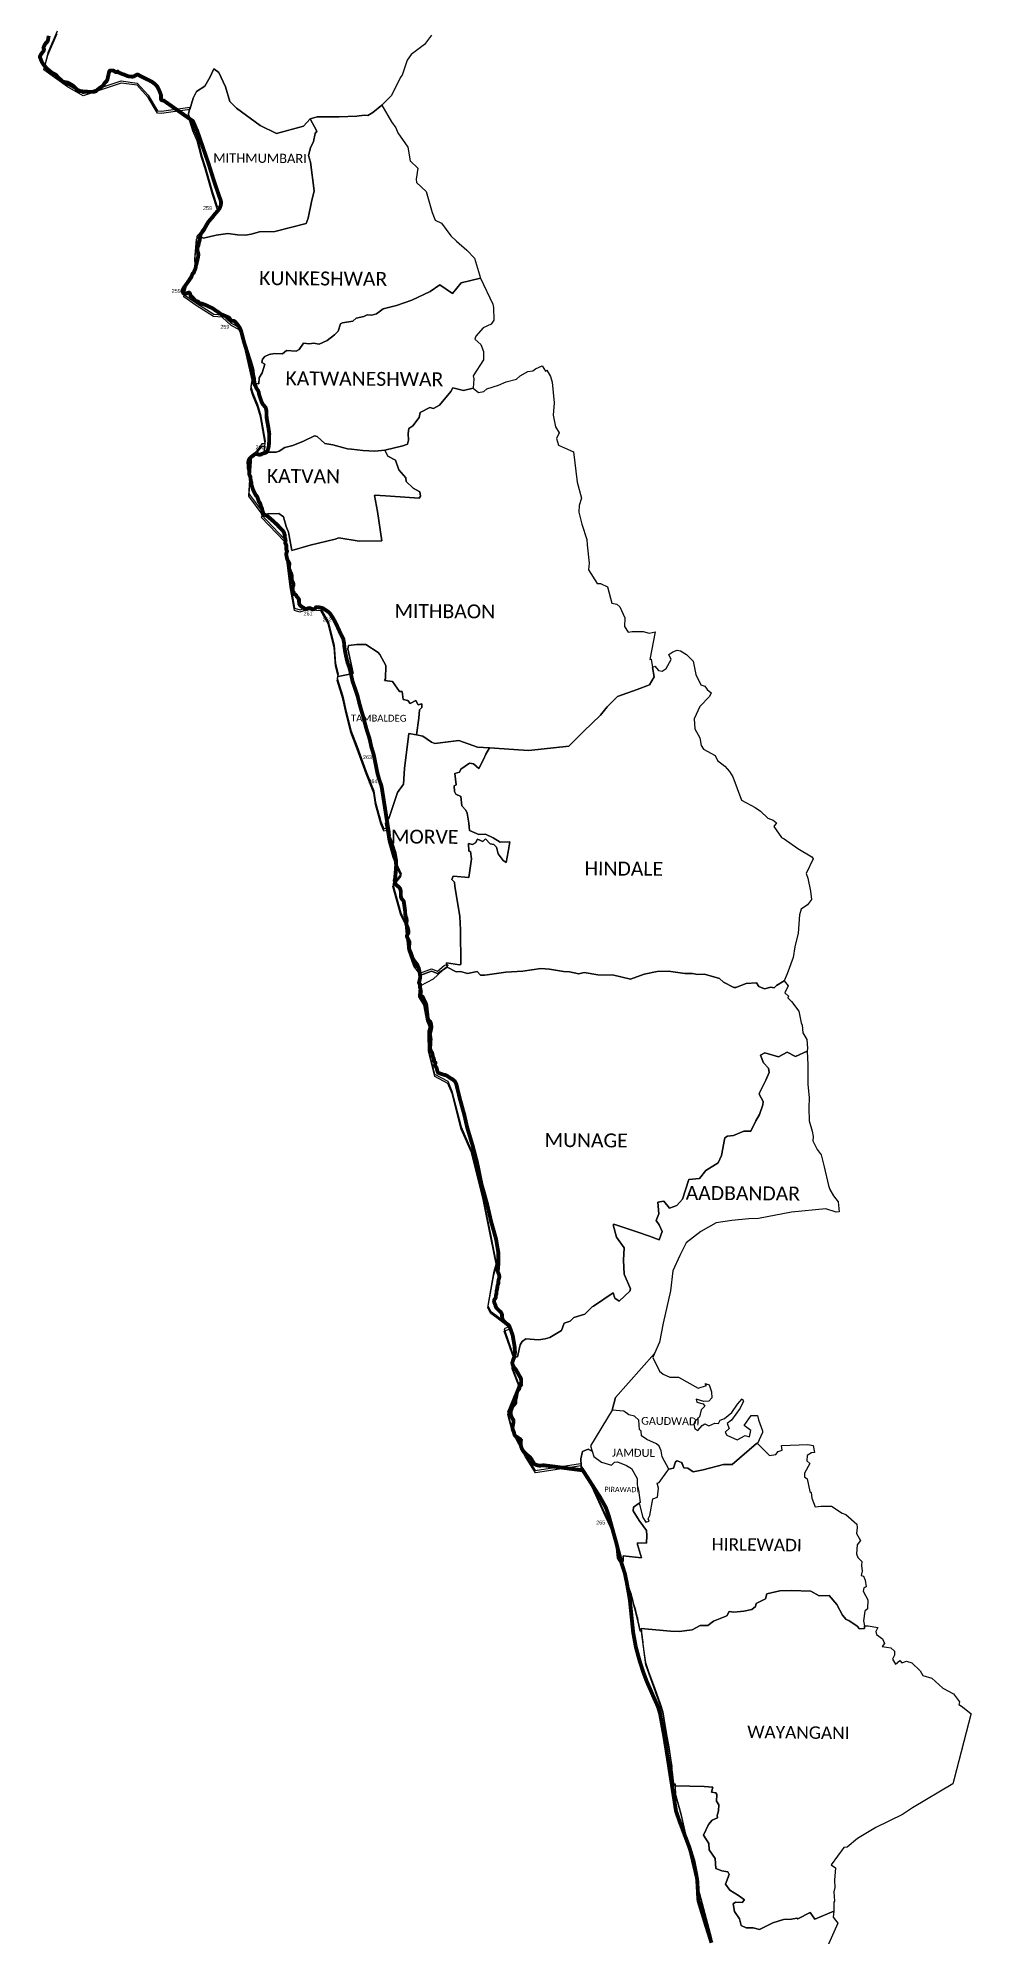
# Model space of a CAD drawing. Header units: metres. Extents: x 0 to 561379, y 0 to 4092696.
# Drawn here: x 325708 to 337815, y 1785539 to 1810166 of the extents above; entities that cross this region are included whole.
import ezdxf

# ---------------------------------------------------------------- set-up
doc = ezdxf.new("R2010")
doc.units = ezdxf.units.M
for name, color, linetype in [('ARTIFICIALLY PROTECTED', 10, 'Continuous'), ('COASTLINE', 5, 'Continuous'), ('DISTRICT BOUNDRY', 86, 'Continuous'), ('VILLAGE BOUNDRY', 32, 'Continuous'), ('VILLAGE NAME', 1, 'Continuous')]:
    doc.layers.add(name, color=color, linetype=linetype)
doc.styles.get("Standard").update_dxf_attribs({"font": 'arial.ttf'})

msp = doc.modelspace()

# ---------------------------------------------------------------- linework, layer by layer
at = {"layer": 'ARTIFICIALLY PROTECTED', "const_width": 50, "flags": 128}
for points in [[(328060, 1807949), (328045, 1807929), (328029, 1807911)], [(327728, 1807120), (327725, 1807118), (327717, 1807111), (327713, 1807103), (327705, 1807085), (327696, 1807060), (327681, 1807038), (327671, 1807025), (327635, 1806974), (327618, 1806950), (327601, 1806927), (327590, 1806905), (327587, 1806893), (327584, 1806878), (327587, 1806867), (327595, 1806856), (327600, 1806850), (327607, 1806847), (327623, 1806848), (327651, 1806858), (327662, 1806861), (327670, 1806861)], [(328073, 1806587), (328074, 1806586), (328115, 1806569), (328119, 1806567), (328158, 1806550), (328182, 1806539), (328191, 1806533), (328196, 1806526), (328200, 1806519), (328217, 1806499), (328224, 1806496), (328248, 1806495), (328255, 1806492), (328270, 1806480), (328284, 1806463)], [(328697, 1804848), (328687, 1804809), (328676, 1804792), (328669, 1804787)], [(329244, 1802765), (329250, 1802764), (329254, 1802762), (329255, 1802760), (329265, 1802753), (329270, 1802752), (329296, 1802757), (329306, 1802767), (329311, 1802776)], [(329347, 1802779), (329359, 1802778), (329385, 1802773), (329408, 1802765), (329434, 1802748), (329470, 1802724), (329489, 1802707), (329501, 1802693), (329538, 1802637), (329574, 1802570), (329578, 1802562)], [(330032, 1800975), (330034, 1800965), (330062, 1800877), (330081, 1800787), (330088, 1800750)], [(330109, 1800641), (330110, 1800638), (330135, 1800546), (330157, 1800483)], [(332974, 1791275), (333001, 1791234), (333078, 1791095), (333115, 1790989), (333160, 1790826), (333203, 1790672)]]:
    msp.add_lwpolyline(points, dxfattribs=at)
at = {"layer": 'COASTLINE', "const_width": 50, "flags": 128}
msp.add_lwpolyline([(325847, 1810194), (325845, 1810179), (325839, 1810146), (325837, 1810132), (325832, 1810122), (325827, 1810116), (325817, 1810105), (325807, 1810095), (325801, 1810087), (325792, 1810069), (325783, 1810051), (325779, 1810039), (325781, 1810029), (325785, 1810020), (325785, 1810012), (325781, 1809999), (325771, 1809984), (325748, 1809956), (325740, 1809940), (325733, 1809926), (325734, 1809914), (325740, 1809899), (325759, 1809853), (325785, 1809813), (325818, 1809777), (325852, 1809745), (325893, 1809713), (325932, 1809693), (325947, 1809682), (325963, 1809660), (325989, 1809637), (326031, 1809600), (326053, 1809593), (326088, 1809588), (326114, 1809577), (326151, 1809553), (326177, 1809536), (326191, 1809522), (326215, 1809495), (326255, 1809477), (326303, 1809471), (326369, 1809467), (326424, 1809467), (326449, 1809471), (326462, 1809477), (326482, 1809496), (326512, 1809520), (326536, 1809535), (326543, 1809540), (326551, 1809546), (326555, 1809552), (326561, 1809563), (326569, 1809576), (326579, 1809587), (326589, 1809598), (326599, 1809608), (326607, 1809621), (326611, 1809634), (326619, 1809674), (326625, 1809699), (326628, 1809714), (326632, 1809731), (326636, 1809736), (326639, 1809740), (326644, 1809742), (326653, 1809743), (326667, 1809744), (326682, 1809743), (326692, 1809740), (326699, 1809736), (326705, 1809730), (326714, 1809725), (326721, 1809724), (326727, 1809724), (326736, 1809727), (326739, 1809728), (326744, 1809728), (326748, 1809723), (326752, 1809720), (326758, 1809717), (326773, 1809710), (326794, 1809702), (326805, 1809696), (326814, 1809694), (326825, 1809691), (326839, 1809685), (326857, 1809677), (326869, 1809672), (326885, 1809668), (326903, 1809666), (326923, 1809665), (326939, 1809665), (326952, 1809667), (326957, 1809671), (326967, 1809678), (326985, 1809686), (326993, 1809690), (326999, 1809692), (327002, 1809692), (327011, 1809688), (327023, 1809680), (327098, 1809641), (327144, 1809620), (327189, 1809596), (327227, 1809567), (327256, 1809535), (327269, 1809510), (327290, 1809465), (327300, 1809436), (327305, 1809418), (327305, 1809401), (327305, 1809381), (327305, 1809371), (327306, 1809367), (327313, 1809360), (327324, 1809356), (327339, 1809354), (327719, 1809087), (327775, 1808958), (327807, 1808866), (327923, 1808530), (327995, 1808300), (328058, 1808117), (328081, 1808053), (328084, 1808028), (328079, 1807993), (328065, 1807956), (328045, 1807929), (327998, 1807875), (327971, 1807840), (327922, 1807784), (327908, 1807762), (327877, 1807708), (327867, 1807686), (327852, 1807662), (327835, 1807643), (327823, 1807628), (327818, 1807615), (327813, 1807594), (327810, 1807575), (327808, 1807550), (327794, 1807501), (327790, 1807473), (327784, 1807459), (327776, 1807444), (327775, 1807434), (327777, 1807412), (327781, 1807390), (327787, 1807374), (327789, 1807354), (327787, 1807333), (327780, 1807300), (327772, 1807263), (327763, 1807230), (327757, 1807209), (327755, 1807189), (327750, 1807171), (327742, 1807154), (327736, 1807142), (327734, 1807131), (327730, 1807122), (327725, 1807118), (327717, 1807111), (327713, 1807103), (327705, 1807085), (327696, 1807060), (327681, 1807038), (327671, 1807025), (327635, 1806974), (327618, 1806950), (327601, 1806927), (327590, 1806905), (327587, 1806893), (327584, 1806878), (327587, 1806867), (327595, 1806856), (327600, 1806850), (327607, 1806847), (327623, 1806848), (327651, 1806858), (327662, 1806861), (327670, 1806861), (327677, 1806856), (327683, 1806845), (327687, 1806824), (327691, 1806816), (327707, 1806806), (327718, 1806797), (327729, 1806782), (327745, 1806762), (327757, 1806753), (327782, 1806746), (327794, 1806738), (327806, 1806726), (327817, 1806721), (327832, 1806720), (327841, 1806716), (327889, 1806699), (327918, 1806685), (327938, 1806675), (327968, 1806661), (327992, 1806646), (328011, 1806631), (328036, 1806616), (328062, 1806597), (328074, 1806586), (328115, 1806569), (328158, 1806550), (328182, 1806539), (328191, 1806533), (328196, 1806526), (328200, 1806519), (328217, 1806499), (328224, 1806496), (328248, 1806495), (328255, 1806492), (328270, 1806480), (328301, 1806443), (328328, 1806404), (328344, 1806363), (328360, 1806302), (328379, 1806228), (328420, 1806097), (328473, 1805931), (328493, 1805859), (328499, 1805798), (328505, 1805775), (328513, 1805744), (328514, 1805715), (328516, 1805684), (328517, 1805674), (328519, 1805668), (328528, 1805656), (328535, 1805639), (328544, 1805619), (328557, 1805600), (328566, 1805587), (328572, 1805570), (328577, 1805541), (328587, 1805511), (328602, 1805466), (328612, 1805438), (328623, 1805417), (328644, 1805392), (328661, 1805372), (328669, 1805347), (328674, 1805307), (328673, 1805272), (328676, 1805230), (328698, 1805108), (328709, 1805034), (328707, 1804922), (328702, 1804865), (328687, 1804809), (328676, 1804792), (328667, 1804787), (328643, 1804779), (328613, 1804770), (328601, 1804762), (328590, 1804759), (328574, 1804760), (328561, 1804765), (328551, 1804767), (328533, 1804766), (328521, 1804764), (328512, 1804759), (328502, 1804750), (328475, 1804729), (328461, 1804716), (328452, 1804706), (328444, 1804691), (328439, 1804675), (328439, 1804675), (328437, 1804660), (328438, 1804648), (328439, 1804637), (328439, 1804617), (328439, 1804598), (328441, 1804583), (328444, 1804573), (328447, 1804562), (328448, 1804549), (328448, 1804532), (328448, 1804515), (328451, 1804501), (328458, 1804486), (328463, 1804476), (328465, 1804462), (328467, 1804436), (328470, 1804421), (328475, 1804406), (328477, 1804394), (328477, 1804377), (328479, 1804365), (328486, 1804345), (328491, 1804329), (328497, 1804309), (328503, 1804298), (328513, 1804274), (328527, 1804248), (328535, 1804233), (328547, 1804222), (328555, 1804208), (328564, 1804182), (328571, 1804161), (328575, 1804148), (328582, 1804140), (328591, 1804129), (328593, 1804120), (328598, 1804104), (328601, 1804094), (328608, 1804076), (328613, 1804065), (328616, 1804054), (328619, 1804040), (328625, 1804022), (328633, 1803997), (328639, 1803990), (328653, 1803978), (328666, 1803973), (328674, 1803969), (328685, 1803962), (328717, 1803935), (328745, 1803911), (328783, 1803876), (328813, 1803849), (328832, 1803828), (328853, 1803806), (328868, 1803790), (328884, 1803775), (328893, 1803762), (328900, 1803747), (328906, 1803728), (328911, 1803718), (328912, 1803712), (328909, 1803704), (328907, 1803698), (328908, 1803692), (328912, 1803682), (328916, 1803672), (328920, 1803659), (328921, 1803643), (328919, 1803629), (328917, 1803618), (328917, 1803610), (328920, 1803603), (328928, 1803591), (328931, 1803582), (328932, 1803569), (328931, 1803554), (328930, 1803538), (328931, 1803530), (328933, 1803521), (328938, 1803511), (328938, 1803502), (328936, 1803494), (328933, 1803487), (328930, 1803479), (328929, 1803463), (328933, 1803443), (328940, 1803410), (328948, 1803389), (328954, 1803379), (328962, 1803364), (328969, 1803352), (328970, 1803343), (328968, 1803323), (328964, 1803302), (328966, 1803289), (328968, 1803276), (328974, 1803262), (328978, 1803252), (328981, 1803239), (328985, 1803233), (328988, 1803226), (328992, 1803220), (328995, 1803210), (329000, 1803194), (329000, 1803178), (328999, 1803152), (329001, 1803139), (329006, 1803122), (329014, 1803106), (329020, 1803094), (329022, 1803084), (329023, 1803070), (329021, 1803060), (329015, 1803051), (329012, 1803043), (329012, 1803031), (329015, 1803010), (329016, 1802989), (329019, 1802983), (329024, 1802978), (329027, 1802971), (329028, 1802963), (329029, 1802955), (329033, 1802951), (329036, 1802949), (329045, 1802947), (329055, 1802938), (329065, 1802921), (329078, 1802905), (329088, 1802892), (329094, 1802882), (329094, 1802872), (329094, 1802860), (329096, 1802845), (329098, 1802826), (329104, 1802812), (329115, 1802798), (329134, 1802784), (329156, 1802771), (329170, 1802762), (329186, 1802757), (329196, 1802756), (329201, 1802758), (329209, 1802764), (329217, 1802768), (329228, 1802769), (329240, 1802766), (329250, 1802764), (329254, 1802762), (329255, 1802760), (329265, 1802753), (329270, 1802752), (329296, 1802757), (329306, 1802767), (329311, 1802776), (329317, 1802780), (329326, 1802781), (329342, 1802780), (329359, 1802778), (329385, 1802773), (329408, 1802765), (329434, 1802748), (329470, 1802724), (329489, 1802707), (329501, 1802693), (329538, 1802637), (329574, 1802570), (329615, 1802481), (329639, 1802428), (329670, 1802368), (329681, 1802306), (329683, 1802271), (329695, 1802194), (329713, 1802109), (329726, 1802057), (329744, 1802010), (329761, 1801951), (329771, 1801903), (329791, 1801815), (329832, 1801697), (329854, 1801631), (329881, 1801521), (329896, 1801469), (329915, 1801403), (329927, 1801365), (329933, 1801341), (329945, 1801293), (329974, 1801187), (330010, 1801076), (330034, 1800965), (330062, 1800877), (330081, 1800787), (330110, 1800638), (330135, 1800546), (330162, 1800470), (330173, 1800414), (330259, 1799863), (330257, 1799849), (330263, 1799825), (330262, 1799816), (330260, 1799802), (330265, 1799791), (330282, 1799750), (330292, 1799724), (330301, 1799706), (330321, 1799637), (330336, 1799595), (330354, 1799497), (330355, 1799420), (330349, 1799337), (330342, 1799258), (330336, 1799238), (330339, 1799210), (330353, 1799180), (330391, 1799149), (330408, 1799126), (330417, 1799091), (330416, 1799037), (330419, 1799016), (330427, 1798998), (330445, 1798977), (330455, 1798960), (330458, 1798936), (330464, 1798893), (330472, 1798836), (330473, 1798803), (330478, 1798772), (330489, 1798743), (330492, 1798715), (330489, 1798689), (330487, 1798672), (330490, 1798658), (330500, 1798638), (330510, 1798604), (330516, 1798580), (330516, 1798562), (330512, 1798548), (330499, 1798530), (330496, 1798521), (330495, 1798507), (330509, 1798476), (330520, 1798452), (330527, 1798438), (330529, 1798425), (330528, 1798410), (330522, 1798387), (330522, 1798353), (330534, 1798323), (330552, 1798280), (330569, 1798228), (330582, 1798203), (330628, 1798144), (330648, 1798097), (330658, 1798056), (330668, 1797986), (330663, 1797954), (330658, 1797934), (330654, 1797917), (330652, 1797909), (330653, 1797902), (330660, 1797894), (330665, 1797888), (330666, 1797882), (330665, 1797867), (330664, 1797862), (330665, 1797846), (330668, 1797836), (330672, 1797823), (330673, 1797805), (330677, 1797789), (330676, 1797780), (330672, 1797770), (330665, 1797760), (330664, 1797756), (330666, 1797752), (330673, 1797747), (330680, 1797741), (330689, 1797733), (330699, 1797724), (330710, 1797706), (330723, 1797673), (330740, 1797643), (330747, 1797616), (330753, 1797559), (330759, 1797507), (330765, 1797451), (330773, 1797426), (330781, 1797416), (330797, 1797404), (330804, 1797390), (330811, 1797353), (330812, 1797334), (330810, 1797311), (330803, 1797282), (330798, 1797263), (330794, 1797245), (330793, 1797232), (330799, 1797204), (330803, 1797175), (330802, 1797160), (330800, 1797137), (330801, 1797116), (330801, 1797104), (330799, 1797093), (330796, 1797083), (330796, 1797071), (330795, 1797061), (330797, 1797052), (330800, 1797039), (330808, 1797020), (330820, 1797003), (330825, 1796989), (330828, 1796971), (330831, 1796952), (330835, 1796943), (330841, 1796932), (330846, 1796913), (330847, 1796891), (330852, 1796885), (330864, 1796872), (330865, 1796865), (330862, 1796854), (330860, 1796845), (330860, 1796833), (330868, 1796820), (330878, 1796808), (330883, 1796795), (330885, 1796780), (330890, 1796765), (330896, 1796746), (330904, 1796739), (330920, 1796732), (330944, 1796724), (330971, 1796715), (331001, 1796708), (331015, 1796701), (331036, 1796686), (331053, 1796674), (331083, 1796657), (331117, 1796630), (331135, 1796595), (331147, 1796546), (331182, 1796403), (331241, 1796189), (331278, 1796027), (331347, 1795798), (331405, 1795576), (331463, 1795293), (331534, 1795042), (331586, 1794816), (331651, 1794585), (331681, 1794410), (331682, 1794268), (331679, 1794221), (331677, 1794191), (331672, 1794177), (331673, 1794167), (331678, 1794148), (331689, 1794124), (331694, 1794100), (331694, 1794082), (331684, 1794052), (331681, 1794031), (331681, 1794006), (331679, 1793997), (331673, 1793986), (331670, 1793975), (331667, 1793942), (331663, 1793927), (331659, 1793912), (331657, 1793887), (331656, 1793872), (331651, 1793855), (331648, 1793842), (331649, 1793830), (331646, 1793818), (331636, 1793805), (331628, 1793793), (331626, 1793775), (331630, 1793754), (331642, 1793727), (331647, 1793707), (331658, 1793687), (331687, 1793659), (331713, 1793634), (331723, 1793618), (331728, 1793604), (331730, 1793571), (331736, 1793542), (331745, 1793525), (331762, 1793507), (331793, 1793481), (331817, 1793464), (331836, 1793423), (331868, 1793331), (331892, 1793188), (331898, 1793110), (331888, 1793051), (331871, 1793008), (331863, 1792978), (331866, 1792954), (331886, 1792913), (331908, 1792890), (331925, 1792860), (331941, 1792832), (331955, 1792806), (331969, 1792785), (331975, 1792769), (331977, 1792751), (331978, 1792737), (331977, 1792724), (331974, 1792710), (331972, 1792705), (331973, 1792699), (331976, 1792691), (331975, 1792685), (331972, 1792682), (331962, 1792682), (331956, 1792678), (331953, 1792672), (331954, 1792666), (331954, 1792652), (331953, 1792641), (331951, 1792635), (331942, 1792626), (331932, 1792614), (331927, 1792603), (331921, 1792583), (331915, 1792549), (331911, 1792525), (331902, 1792495), (331901, 1792483), (331902, 1792470), (331903, 1792459), (331901, 1792452), (331893, 1792441), (331879, 1792429), (331869, 1792416), (331860, 1792397), (331851, 1792371), (331845, 1792356), (331843, 1792341), (331842, 1792315), (331845, 1792297), (331855, 1792272), (331869, 1792247), (331876, 1792234), (331878, 1792224), (331878, 1792204), (331870, 1792164), (331865, 1792138), (331866, 1792122), (331870, 1792105), (331877, 1792094), (331883, 1792076), (331887, 1792056), (331893, 1792038), (331903, 1792026), (331930, 1792010), (331948, 1791995), (331963, 1791987), (331970, 1791980), (331975, 1791973), (331973, 1791960), (331973, 1791938), (331972, 1791916), (331977, 1791888), (331987, 1791861), (332007, 1791827), (332034, 1791799), (332076, 1791764), (332094, 1791749), (332111, 1791728), (332122, 1791705), (332138, 1791681), (332150, 1791662), (332161, 1791657), (332180, 1791650), (332195, 1791645), (332207, 1791643), (332228, 1791643), (332248, 1791644), (332267, 1791647), (332777, 1791582), (332834, 1791494), (332926, 1791350), (333001, 1791234), (333078, 1791095), (333115, 1790989), (333160, 1790826), (333214, 1790632), (333280, 1790375), (333324, 1790241), (333347, 1790128), (333375, 1789974), (333389, 1789890), (333412, 1789662), (333431, 1789477), (333466, 1789287), (333516, 1789104), (333560, 1788969), (333606, 1788845), (333682, 1788673), (333754, 1788510), (333780, 1788424), (333834, 1788131), (333888, 1787792), (333933, 1787502), (333987, 1787158), (334037, 1787015), (334160, 1786690), (334215, 1786510), (334261, 1786275), (334268, 1786162), (334274, 1786047), (334279, 1785993), (334325, 1785842), (334391, 1785629), (334447, 1785452)], dxfattribs=at)
at = {"layer": 'DISTRICT BOUNDRY'}
msp.add_polyline3d([(325956, 1810253, 0), (325838, 1809972, 0), (325787, 1809780, 0), (326092, 1809560, 0), (326296, 1809446, 0), (326787, 1809610, 0), (326996, 1809581, 0), (327138, 1809424, 0), (327261, 1809222, 0), (327310, 1809217, 0), (327680, 1809266, 0), (327667, 1809220, 0), (327658, 1809185, 0), (327720, 1808990, 0), (327776, 1808861, 0), (327830, 1808646, 0), (327877, 1808497, 0), (327974, 1808166, 0), (328035, 1807980, 0), (328064, 1807963, 0), (328037, 1807923, 0), (327950, 1807825, 0), (327836, 1807675, 0), (327802, 1807626, 0), (327797, 1807622, 0), (327781, 1807609, 0), (327773, 1807597, 0), (327768, 1807587, 0), (327745, 1807326, 0), (327751, 1807190, 0), (327645, 1807016, 0), (327602, 1806836, 0), (327763, 1806723, 0), (327988, 1806581, 0), (328098, 1806573, 0), (328216, 1806466, 0), (328315, 1806414, 0), (328359, 1806330, 0), (328490, 1805759, 0), (328491, 1805742, 0), (328490, 1805728, 0), (328486, 1805716, 0), (328484, 1805712, 0), (328479, 1805698, 0), (328468, 1805642, 0), (328498, 1805556, 0), (328558, 1805412, 0), (328595, 1805281, 0), (328655, 1804935, 0), (328653, 1804915, 0), (328651, 1804899, 0), (328611, 1804898, 0), (328553, 1804814, 0), (328480, 1804738, 0), (328468, 1804609, 0), (328444, 1804254, 0), (328461, 1804231, 0), (328628, 1804003, 0), (328606, 1803981, 0), (328906, 1803664, 0), (328983, 1803074, 0), (329038, 1802769, 0), (329108, 1802745, 0), (329193, 1802778, 0), (329377, 1802763, 0), (329475, 1802594, 0), (329553, 1802288, 0), (329570, 1802051, 0), (329604, 1801915, 0), (329604, 1801915, 0), (329590, 1801861, 0), (329664, 1801624, 0), (329699, 1801466, 0), (329769, 1801185, 0), (329848, 1800971, 0), (329965, 1800648, 0), (330067, 1800398, 0), (330086, 1800250, 0), (330126, 1800110, 0), (330148, 1800035, 0), (330157, 1800002, 0), (330166, 1799978, 0), (330194, 1799905, 0), (330234, 1799916, 0), (330255, 1799774, 0), (330318, 1799565, 0), (330376, 1799415, 0), (330422, 1799323, 0), (330312, 1799188, 0), (330415, 1798817, 0), (330478, 1798694, 0), (330510, 1798362, 0), (330583, 1798151, 0), (330676, 1798036, 0), (330816, 1798088, 0), (330892, 1798057, 0), (330979, 1798132, 0), (331007, 1798143, 0), (331013, 1798145, 0), (331020, 1798141, 0), (331031, 1798135, 0), (331028, 1798133, 0), (330836, 1797953, 0), (330671, 1797867, 0), (330652, 1797871, 0), (330648, 1797756, 0), (330712, 1797654, 0), (330751, 1797443, 0), (330788, 1797349, 0), (330767, 1797280, 0), (330771, 1797050, 0), (330854, 1796722, 0), (331025, 1796632, 0), (331080, 1796499, 0), (331197, 1796039, 0), (331329, 1795734, 0), (331480, 1795127, 0), (331582, 1794626, 0), (331653, 1794270, 0), (331619, 1794146, 0), (331544, 1793722, 0), (331578, 1793646, 0), (331658, 1793589, 0), (331836, 1793450, 0), (331755, 1793418, 0), (331874, 1793076, 0), (331857, 1792929, 0), (331947, 1792693, 0), (331802, 1792335, 0), (331862, 1792107, 0), (331920, 1791994, 0), (332029, 1791788, 0), (332159, 1791578, 0), (332749, 1791669, 0), (332750, 1791645, 0), (332794, 1791575, 0), (332864, 1791452, 0), (332870, 1791441, 0), (333066, 1791013, 0), (333197, 1790733, 0), (333221, 1790470, 0), (333241, 1790420, 0), (333251, 1790421, 0), (333253, 1790414, 0), (333264, 1790379, 0), (333275, 1790352, 0), (333288, 1790328, 0), (333302, 1790289, 0), (333312, 1790263, 0), (333326, 1790219, 0), (333340, 1790174, 0), (333352, 1790135, 0), (333364, 1790094, 0), (333381, 1790046, 0), (333396, 1789996, 0), (333405, 1789978, 0), (333406, 1789964, 0), (333422, 1789907, 0), (333437, 1789847, 0), (333445, 1789823, 0), (333455, 1789783, 0), (333459, 1789765, 0), (333468, 1789728, 0), (333478, 1789691, 0), (333482, 1789679, 0), (333488, 1789670, 0), (333492, 1789629, 0), (333504, 1789573, 0), (333508, 1789554, 0), (333515, 1789522, 0), (333524, 1789520, 0), (333534, 1789520, 0), (333535, 1789502, 0), (333543, 1789446, 0), (333556, 1789350, 0), (333556, 1789332, 0), (333577, 1789174, 0), (333589, 1789087, 0), (333631, 1788973, 0), (333710, 1788749, 0), (333781, 1788556, 0), (333815, 1788448, 0), (333840, 1788283, 0), (333868, 1788134, 0), (333897, 1787973, 0), (333903, 1787932, 0), (333925, 1787792, 0), (333932, 1787744, 0), (333929, 1787719, 0), (333936, 1787671, 0), (333944, 1787593, 0), (333955, 1787515, 0), (333976, 1787514, 0), (333977, 1787391, 0), (334050, 1787127, 0), (334146, 1786704, 0), (334275, 1786155, 0), (334448, 1785508, 0)], dxfattribs=at)
at = {"layer": 'VILLAGE BOUNDRY'}
for points in [[(330815, 1810203, 0), (330722, 1810082, 0), (330551, 1809950, 0), (330499, 1809876, 0), (330433, 1809682, 0), (330412, 1809656, 0), (330294, 1809420, 0), (330169, 1809296, 0), (330053, 1809197, 0), (329989, 1809161, 0), (329941, 1809165, 0), (329847, 1809150, 0), (329618, 1809143, 0), (329332, 1809143, 0), (329240, 1809117, 0), (329153, 1809023, 0), (328802, 1808927, 0), (328591, 1809032, 0), (328282, 1809256, 0), (328199, 1809340, 0), (328141, 1809530, 0), (328055, 1809718, 0), (327990, 1809764, 0), (327943, 1809663, 0), (327871, 1809540, 0), (327765, 1809470, 0), (327721, 1809385, 0), (327679, 1809236, 0), (327309, 1809187, 0), (327260, 1809192, 0), (327137, 1809394, 0), (326995, 1809552, 0), (326786, 1809580, 0), (326295, 1809417, 0), (326092, 1809531, 0), (325786, 1809751, 0), (325837, 1809943, 0), (325955, 1810224, 0)], [(334453, 1785480, 0), (334281, 1786126, 0), (334151, 1786676, 0), (334056, 1787098, 0), (333983, 1787363, 0), (333981, 1787486, 0), (334354, 1787481, 0), (334463, 1787470, 0), (334449, 1787405, 0), (334502, 1787396, 0), (334516, 1787374, 0), (334513, 1787287, 0), (334543, 1787241, 0), (334539, 1787163, 0), (334520, 1787104, 0), (334524, 1787072, 0), (334455, 1787042, 0), (334409, 1786985, 0), (334343, 1786846, 0), (334413, 1786739, 0), (334419, 1786658, 0), (334493, 1786545, 0), (334504, 1786417, 0), (334580, 1786384, 0), (334657, 1786374, 0), (334678, 1786337, 0), (334629, 1786210, 0), (334686, 1786135, 0), (334798, 1786065, 0), (334874, 1786009, 0), (334843, 1785974, 0), (334758, 1785978, 0), (334729, 1785958, 0), (334747, 1785856, 0), (334811, 1785762, 0), (334834, 1785676, 0), (334896, 1785644, 0), (334989, 1785645, 0), (335070, 1785626, 0), (335243, 1785711, 0), (335383, 1785753, 0), (335486, 1785758, 0), (335554, 1785773, 0), (335567, 1785761, 0), (335729, 1785846, 0), (335786, 1785757, 0), (336033, 1785863, 0), (336026, 1785784, 0), (336087, 1785707, 0), (335840, 1785152, 0)]]:
    msp.add_polyline3d(points, dxfattribs=at)
for points in [[(329326, 1808958, 0), (329305, 1808927, 0), (329285, 1808824, 0), (329245, 1808742, 0), (329217, 1808640, 0), (329242, 1808554, 0), (329293, 1808182, 0), (329258, 1808042, 0), (329215, 1807830, 0), (329189, 1807759, 0), (328782, 1807656, 0), (328583, 1807650, 0), (328474, 1807620, 0), (328400, 1807609, 0), (328296, 1807611, 0), (328171, 1807629, 0), (328022, 1807607, 0), (327855, 1807570, 0), (327801, 1807596, 0), (327949, 1807794, 0), (328064, 1807932, 0), (328035, 1807949, 0), (327973, 1808135, 0), (327876, 1808466, 0), (327829, 1808615, 0), (327775, 1808830, 0), (327719, 1808960, 0), (327657, 1809154, 0), (327679, 1809236, 0), (327721, 1809385, 0), (327765, 1809470, 0), (327871, 1809540, 0), (327943, 1809663, 0), (327990, 1809764, 0), (328055, 1809718, 0), (328141, 1809530, 0), (328199, 1809340, 0), (328282, 1809256, 0), (328591, 1809032, 0), (328802, 1808927, 0), (329153, 1809023, 0), (329240, 1809117, 0)], [(330620, 1808291, 0), (330745, 1808172, 0), (330823, 1807902, 0), (330862, 1807800, 0), (330946, 1807761, 0), (331067, 1807599, 0), (331137, 1807529, 0), (331274, 1807412, 0), (331372, 1807311, 0), (331451, 1807048, 0), (331197, 1806988, 0), (331085, 1806849, 0), (330921, 1806963, 0), (330798, 1806877, 0), (330561, 1806766, 0), (330362, 1806693, 0), (330188, 1806650, 0), (330101, 1806588, 0), (330040, 1806569, 0), (329979, 1806574, 0), (329935, 1806550, 0), (329837, 1806530, 0), (329795, 1806490, 0), (329661, 1806469, 0), (329635, 1806455, 0), (329601, 1806360, 0), (329555, 1806314, 0), (329462, 1806239, 0), (329356, 1806194, 0), (329285, 1806207, 0), (329230, 1806199, 0), (329155, 1806206, 0), (329095, 1806125, 0), (329059, 1806104, 0), (328931, 1806113, 0), (328881, 1806069, 0), (328779, 1806074, 0), (328706, 1806060, 0), (328651, 1806031, 0), (328622, 1805999, 0), (328614, 1805954, 0), (328653, 1805934, 0), (328618, 1805820, 0), (328578, 1805756, 0), (328575, 1805680, 0), (328484, 1805681, 0), (328489, 1805728, 0), (328358, 1806299, 0), (328315, 1806383, 0), (328215, 1806436, 0), (328097, 1806543, 0), (327987, 1806551, 0), (327762, 1806693, 0), (327601, 1806806, 0), (327644, 1806986, 0), (327750, 1807160, 0), (327744, 1807295, 0), (327767, 1807556, 0), (327801, 1807596, 0), (327855, 1807570, 0), (328022, 1807607, 0), (328171, 1807629, 0), (328296, 1807611, 0), (328400, 1807609, 0), (328474, 1807620, 0), (328583, 1807650, 0), (328782, 1807656, 0), (329189, 1807759, 0), (329215, 1807830, 0), (329258, 1808042, 0), (329293, 1808182, 0), (329242, 1808554, 0), (329217, 1808640, 0), (329245, 1808742, 0), (329285, 1808824, 0), (329305, 1808927, 0), (329326, 1808958, 0), (329240, 1809117, 0), (329332, 1809143, 0), (329618, 1809143, 0), (329847, 1809150, 0), (329941, 1809165, 0), (329989, 1809161, 0), (330053, 1809197, 0), (330169, 1809296, 0), (330295, 1809078, 0), (330350, 1809002, 0), (330376, 1808935, 0), (330505, 1808750, 0), (330536, 1808572, 0), (330636, 1808477, 0), (330615, 1808335, 0)], [(328650, 1804868, 0), (328654, 1804904, 0), (328594, 1805250, 0), (328557, 1805381, 0), (328497, 1805526, 0), (328468, 1805611, 0), (328484, 1805681, 0), (328575, 1805680, 0), (328578, 1805756, 0), (328618, 1805820, 0), (328653, 1805934, 0), (328614, 1805954, 0), (328622, 1805999, 0), (328651, 1806031, 0), (328706, 1806060, 0), (328779, 1806074, 0), (328881, 1806069, 0), (328931, 1806113, 0), (329059, 1806104, 0), (329095, 1806125, 0), (329155, 1806206, 0), (329230, 1806199, 0), (329285, 1806207, 0), (329356, 1806194, 0), (329462, 1806239, 0), (329555, 1806314, 0), (329601, 1806360, 0), (329635, 1806455, 0), (329661, 1806469, 0), (329795, 1806490, 0), (329837, 1806530, 0), (329935, 1806550, 0), (329979, 1806574, 0), (330040, 1806569, 0), (330101, 1806588, 0), (330188, 1806650, 0), (330362, 1806693, 0), (330561, 1806766, 0), (330798, 1806877, 0), (330921, 1806963, 0), (331085, 1806849, 0), (331197, 1806988, 0), (331451, 1807048, 0), (331608, 1806713, 0), (331619, 1806669, 0), (331623, 1806503, 0), (331589, 1806451, 0), (331484, 1806405, 0), (331391, 1806295, 0), (331376, 1806256, 0), (331455, 1806189, 0), (331490, 1806099, 0), (331490, 1805990, 0), (331354, 1805783, 0), (331364, 1805742, 0), (331353, 1805623, 0), (331228, 1805594, 0), (331089, 1805627, 0), (331063, 1805579, 0), (330920, 1805401, 0), (330839, 1805360, 0), (330791, 1805372, 0), (330669, 1805305, 0), (330653, 1805242, 0), (330571, 1805134, 0), (330518, 1805097, 0), (330510, 1805036, 0), (330516, 1804946, 0), (330501, 1804897, 0), (330442, 1804872, 0), (330207, 1804816, 0), (330079, 1804803, 0), (329925, 1804812, 0), (329775, 1804832, 0), (329725, 1804833, 0), (329533, 1804889, 0), (329431, 1804905, 0), (329332, 1804994, 0), (329295, 1805004, 0), (329152, 1804935, 0), (329014, 1804880, 0), (328912, 1804852, 0), (328837, 1804805, 0), (328800, 1804794, 0), (328642, 1804794, 0)], [(333715, 1802461, 0), (333648, 1802101, 0), (333664, 1802108, 0), (333682, 1802000, 0), (333703, 1801876, 0), (333641, 1801774, 0), (333482, 1801713, 0), (333229, 1801623, 0), (333093, 1801488, 0), (333009, 1801378, 0), (332785, 1801166, 0), (332596, 1800979, 0), (332078, 1800923, 0), (332006, 1800924, 0), (331565, 1800954, 0), (331409, 1800965, 0), (331169, 1801052, 0), (330857, 1801011, 0), (330816, 1801030, 0), (330700, 1801109, 0), (330621, 1801124, 0), (330650, 1801341, 0), (330657, 1801447, 0), (330689, 1801481, 0), (330689, 1801527, 0), (330642, 1801515, 0), (330612, 1801570, 0), (330539, 1801530, 0), (330508, 1801572, 0), (330446, 1801582, 0), (330433, 1801686, 0), (330397, 1801686, 0), (330306, 1801817, 0), (330204, 1801830, 0), (330216, 1801849, 0), (330220, 1802024, 0), (330145, 1802168, 0), (330124, 1802192, 0), (329961, 1802297, 0), (329845, 1802295, 0), (329737, 1802284, 0), (329730, 1802242, 0), (329797, 1801922, 0), (329604, 1801883, 0), (329569, 1802019, 0), (329552, 1802256, 0), (329475, 1802563, 0), (329377, 1802732, 0), (329192, 1802747, 0), (329107, 1802714, 0), (329037, 1802738, 0), (328982, 1803043, 0), (328905, 1803633, 0), (328606, 1803950, 0), (328628, 1803972, 0), (328692, 1803993, 0), (328832, 1803997, 0), (328894, 1803955, 0), (328927, 1803827, 0), (328960, 1803752, 0), (329000, 1803515, 0), (329240, 1803586, 0), (329566, 1803663, 0), (329613, 1803679, 0), (329874, 1803638, 0), (330169, 1803640, 0), (330113, 1804024, 0), (330076, 1804228, 0), (330081, 1804236, 0), (330283, 1804219, 0), (330654, 1804197, 0), (330671, 1804221, 0), (330661, 1804277, 0), (330577, 1804323, 0), (330485, 1804412, 0), (330479, 1804460, 0), (330392, 1804562, 0), (330348, 1804687, 0), (330249, 1804740, 0), (330207, 1804816, 0), (330442, 1804872, 0), (330501, 1804897, 0), (330516, 1804946, 0), (330510, 1805036, 0), (330518, 1805097, 0), (330571, 1805134, 0), (330653, 1805242, 0), (330669, 1805305, 0), (330791, 1805372, 0), (330839, 1805360, 0), (330920, 1805401, 0), (331063, 1805579, 0), (331089, 1805627, 0), (331228, 1805594, 0), (331353, 1805623, 0), (331426, 1805568, 0), (331492, 1805578, 0), (331530, 1805614, 0), (331682, 1805662, 0), (331782, 1805706, 0), (331916, 1805739, 0), (331963, 1805782, 0), (332063, 1805838, 0), (332131, 1805848, 0), (332162, 1805874, 0), (332250, 1805912, 0), (332294, 1805843, 0), (332310, 1805855, 0), (332358, 1805775, 0), (332378, 1805701, 0), (332405, 1805432, 0), (332394, 1805271, 0), (332421, 1805120, 0), (332469, 1805044, 0), (332437, 1804971, 0), (332464, 1804882, 0), (332657, 1804797, 0), (332704, 1804404, 0), (332759, 1804194, 0), (332731, 1804101, 0), (332727, 1804013, 0), (332766, 1803856, 0), (332830, 1803658, 0), (332834, 1803590, 0), (332860, 1803353, 0), (332850, 1803267, 0), (332962, 1803088, 0), (333009, 1803086, 0), (333096, 1803046, 0), (333154, 1802831, 0), (333218, 1802819, 0), (333257, 1802784, 0), (333324, 1802643, 0), (333319, 1802530, 0), (333366, 1802457, 0), (333419, 1802465, 0), (333561, 1802463, 0), (333638, 1802443, 0)], [(330671, 1804221, 0), (330654, 1804197, 0), (330283, 1804219, 0), (330081, 1804236, 0), (330076, 1804228, 0), (330113, 1804024, 0), (330169, 1803640, 0), (329874, 1803638, 0), (329613, 1803679, 0), (329566, 1803663, 0), (329240, 1803586, 0), (329000, 1803515, 0), (328960, 1803752, 0), (328927, 1803827, 0), (328894, 1803955, 0), (328832, 1803997, 0), (328692, 1803993, 0), (328628, 1803972, 0), (328443, 1804223, 0), (328467, 1804578, 0), (328479, 1804708, 0), (328552, 1804783, 0), (328610, 1804867, 0), (328650, 1804868, 0), (328642, 1804794, 0), (328800, 1804794, 0), (328837, 1804805, 0), (328912, 1804852, 0), (329014, 1804880, 0), (329152, 1804935, 0), (329295, 1805004, 0), (329332, 1804994, 0), (329431, 1804905, 0), (329533, 1804889, 0), (329725, 1804833, 0), (329775, 1804832, 0), (329925, 1804812, 0), (330079, 1804803, 0), (330207, 1804816, 0), (330249, 1804740, 0), (330348, 1804687, 0), (330392, 1804562, 0), (330479, 1804460, 0), (330485, 1804412, 0), (330577, 1804323, 0), (330661, 1804277, 0)], [(330689, 1801481, 0), (330657, 1801447, 0), (330650, 1801341, 0), (330621, 1801124, 0), (330522, 1801143, 0), (330463, 1800688, 0), (330449, 1800484, 0), (330372, 1800376, 0), (330264, 1800053, 0), (330219, 1799974, 0), (330233, 1799884, 0), (330194, 1799874, 0), (330156, 1799971, 0), (330086, 1800219, 0), (330066, 1800366, 0), (329965, 1800617, 0), (329848, 1800940, 0), (329768, 1801154, 0), (329699, 1801434, 0), (329664, 1801592, 0), (329589, 1801829, 0), (329604, 1801883, 0), (329797, 1801922, 0), (329730, 1802242, 0), (329737, 1802284, 0), (329845, 1802295, 0), (329961, 1802297, 0), (330124, 1802192, 0), (330145, 1802168, 0), (330220, 1802024, 0), (330216, 1801849, 0), (330204, 1801830, 0), (330306, 1801817, 0), (330397, 1801686, 0), (330433, 1801686, 0), (330446, 1801582, 0), (330508, 1801572, 0), (330539, 1801530, 0), (330612, 1801570, 0), (330642, 1801515, 0), (330689, 1801527, 0)], [(335767, 1799514, 0), (335675, 1799327, 0), (335696, 1799265, 0), (335733, 1799097, 0), (335743, 1798988, 0), (335691, 1798917, 0), (335609, 1798861, 0), (335589, 1798787, 0), (335573, 1798552, 0), (335528, 1798372, 0), (335507, 1798237, 0), (335429, 1798025, 0), (335389, 1797932, 0), (335291, 1797873, 0), (335260, 1797840, 0), (335219, 1797850, 0), (335136, 1797829, 0), (335060, 1797859, 0), (335030, 1797905, 0), (334897, 1797899, 0), (334762, 1797848, 0), (334737, 1797848, 0), (334601, 1797914, 0), (334553, 1797965, 0), (334356, 1798020, 0), (334265, 1798015, 0), (334202, 1798028, 0), (334101, 1798028, 0), (333891, 1798059, 0), (333741, 1798052, 0), (333574, 1798018, 0), (333397, 1797956, 0), (333178, 1798005, 0), (332974, 1798010, 0), (332797, 1798041, 0), (332726, 1798025, 0), (332606, 1798051, 0), (332527, 1798053, 0), (332345, 1798083, 0), (332233, 1798092, 0), (332000, 1798059, 0), (331780, 1798044, 0), (331508, 1798006, 0), (331451, 1798008, 0), (331407, 1798054, 0), (331282, 1798027, 0), (331192, 1798054, 0), (331134, 1798050, 0), (331019, 1798110, 0), (331019, 1798110, 0), (331007, 1798164, 0), (331177, 1798141, 0), (331193, 1798145, 0), (331189, 1798594, 0), (331183, 1798767, 0), (331115, 1799161, 0), (331111, 1799211, 0), (331077, 1799247, 0), (331094, 1799290, 0), (331300, 1799272, 0), (331334, 1799514, 0), (331319, 1799612, 0), (331300, 1799617, 0), (331295, 1799714, 0), (331346, 1799700, 0), (331385, 1799721, 0), (331412, 1799771, 0), (331480, 1799740, 0), (331516, 1799773, 0), (331577, 1799711, 0), (331623, 1799701, 0), (331656, 1799666, 0), (331679, 1799579, 0), (331743, 1799492, 0), (331781, 1799466, 0), (331811, 1799606, 0), (331830, 1799737, 0), (331704, 1799732, 0), (331613, 1799787, 0), (331514, 1799836, 0), (331429, 1799831, 0), (331305, 1799882, 0), (331300, 1799978, 0), (331275, 1800109, 0), (331261, 1800145, 0), (331207, 1800204, 0), (331194, 1800325, 0), (331129, 1800356, 0), (331114, 1800390, 0), (331108, 1800462, 0), (331132, 1800475, 0), (331118, 1800623, 0), (331176, 1800641, 0), (331194, 1800678, 0), (331308, 1800755, 0), (331358, 1800746, 0), (331427, 1800686, 0), (331489, 1800806, 0), (331517, 1800874, 0), (331565, 1800954, 0), (332006, 1800924, 0), (332078, 1800923, 0), (332596, 1800979, 0), (332785, 1801166, 0), (333009, 1801378, 0), (333093, 1801488, 0), (333229, 1801623, 0), (333482, 1801713, 0), (333641, 1801774, 0), (333703, 1801876, 0), (333682, 1802000, 0), (333713, 1802014, 0), (333759, 1801960, 0), (333805, 1801949, 0), (333861, 1801985, 0), (333924, 1802100, 0), (333895, 1802166, 0), (333946, 1802201, 0), (334003, 1802221, 0), (334045, 1802216, 0), (334121, 1802165, 0), (334208, 1802082, 0), (334245, 1801908, 0), (334309, 1801772, 0), (334362, 1801757, 0), (334393, 1801712, 0), (334441, 1801671, 0), (334423, 1801622, 0), (334295, 1801490, 0), (334223, 1801332, 0), (334231, 1801204, 0), (334295, 1801087, 0), (334314, 1800987, 0), (334343, 1800939, 0), (334496, 1800855, 0), (334523, 1800792, 0), (334619, 1800718, 0), (334682, 1800650, 0), (334724, 1800581, 0), (334837, 1800277, 0), (335012, 1800180, 0), (335083, 1800134, 0), (335180, 1800041, 0), (335247, 1800016, 0), (335290, 1799984, 0), (335258, 1799933, 0), (335356, 1799793, 0), (335390, 1799777, 0), (335569, 1799651, 0), (335749, 1799543, 0)], [(331114, 1800390, 0), (331129, 1800356, 0), (331194, 1800325, 0), (331207, 1800204, 0), (331261, 1800145, 0), (331275, 1800109, 0), (331300, 1799978, 0), (331305, 1799882, 0), (331429, 1799831, 0), (331514, 1799836, 0), (331613, 1799787, 0), (331704, 1799732, 0), (331830, 1799737, 0), (331811, 1799606, 0), (331781, 1799466, 0), (331743, 1799492, 0), (331679, 1799579, 0), (331656, 1799666, 0), (331623, 1799701, 0), (331577, 1799711, 0), (331516, 1799773, 0), (331480, 1799740, 0), (331412, 1799771, 0), (331385, 1799721, 0), (331346, 1799700, 0), (331295, 1799714, 0), (331300, 1799617, 0), (331319, 1799612, 0), (331334, 1799514, 0), (331300, 1799272, 0), (331094, 1799290, 0), (331077, 1799247, 0), (331111, 1799211, 0), (331115, 1799161, 0), (331183, 1798767, 0), (331189, 1798594, 0), (331193, 1798145, 0), (331177, 1798141, 0), (331007, 1798164, 0), (331019, 1798110, 0), (330891, 1798027, 0), (330816, 1798057, 0), (330677, 1798006, 0), (330584, 1798121, 0), (330512, 1798331, 0), (330478, 1798663, 0), (330415, 1798786, 0), (330312, 1799157, 0), (330421, 1799291, 0), (330376, 1799383, 0), (330317, 1799534, 0), (330255, 1799743, 0), (330233, 1799884, 0), (330219, 1799974, 0), (330264, 1800053, 0), (330372, 1800376, 0), (330449, 1800484, 0), (330463, 1800688, 0), (330522, 1801143, 0), (330621, 1801124, 0), (330700, 1801109, 0), (330816, 1801030, 0), (330857, 1801011, 0), (331169, 1801052, 0), (331409, 1800965, 0), (331565, 1800954, 0), (331517, 1800874, 0), (331489, 1800806, 0), (331427, 1800686, 0), (331358, 1800746, 0), (331308, 1800755, 0), (331194, 1800678, 0), (331176, 1800641, 0), (331118, 1800623, 0), (331132, 1800475, 0), (331108, 1800462, 0)], [(335694, 1797057, 0), (335688, 1797022, 0), (335537, 1796951, 0), (335427, 1797006, 0), (335316, 1796946, 0), (335139, 1796999, 0), (335084, 1796967, 0), (335120, 1796867, 0), (335186, 1796799, 0), (335195, 1796745, 0), (335150, 1796643, 0), (335070, 1796480, 0), (335067, 1796462, 0), (335117, 1796366, 0), (335114, 1796322, 0), (335070, 1796200, 0), (335021, 1796118, 0), (334958, 1795980, 0), (334867, 1795981, 0), (334731, 1795928, 0), (334654, 1795917, 0), (334618, 1795895, 0), (334576, 1795667, 0), (334532, 1795573, 0), (334373, 1795473, 0), (334290, 1795369, 0), (334155, 1795355, 0), (334073, 1795099, 0), (333997, 1795018, 0), (333903, 1794982, 0), (333829, 1795075, 0), (333750, 1795062, 0), (333763, 1794910, 0), (333728, 1794824, 0), (333767, 1794765, 0), (333807, 1794682, 0), (333766, 1794574, 0), (333642, 1794621, 0), (333479, 1794674, 0), (333181, 1794775, 0), (333173, 1794767, 0), (333213, 1794606, 0), (333312, 1794467, 0), (333307, 1794310, 0), (333313, 1794128, 0), (333395, 1793938, 0), (333386, 1793907, 0), (333250, 1793777, 0), (333193, 1793816, 0), (333173, 1793883, 0), (332915, 1793712, 0), (332899, 1793705, 0), (332802, 1793606, 0), (332661, 1793564, 0), (332612, 1793519, 0), (332536, 1793492, 0), (332500, 1793396, 0), (332350, 1793307, 0), (332289, 1793287, 0), (332203, 1793276, 0), (332038, 1793287, 0), (331990, 1793251, 0), (331963, 1793211, 0), (331932, 1793056, 0), (331877, 1793047, 0), (331758, 1793388, 0), (331839, 1793420, 0), (331662, 1793559, 0), (331582, 1793616, 0), (331547, 1793692, 0), (331623, 1794116, 0), (331656, 1794241, 0), (331585, 1794596, 0), (331483, 1795097, 0), (331332, 1795704, 0), (331200, 1796009, 0), (331082, 1796469, 0), (331028, 1796601, 0), (330857, 1796692, 0), (330774, 1797019, 0), (330770, 1797249, 0), (330791, 1797318, 0), (330754, 1797412, 0), (330714, 1797623, 0), (330650, 1797725, 0), (330677, 1798006, 0), (330816, 1798057, 0), (330891, 1798027, 0), (331019, 1798110, 0), (331134, 1798050, 0), (331192, 1798054, 0), (331282, 1798027, 0), (331407, 1798054, 0), (331451, 1798008, 0), (331508, 1798006, 0), (331780, 1798044, 0), (332000, 1798059, 0), (332233, 1798092, 0), (332345, 1798083, 0), (332527, 1798053, 0), (332606, 1798051, 0), (332726, 1798025, 0), (332797, 1798041, 0), (332974, 1798010, 0), (333178, 1798005, 0), (333397, 1797956, 0), (333574, 1798018, 0), (333741, 1798052, 0), (333891, 1798059, 0), (334101, 1798028, 0), (334202, 1798028, 0), (334265, 1798015, 0), (334356, 1798020, 0), (334553, 1797965, 0), (334601, 1797914, 0), (334737, 1797848, 0), (334762, 1797848, 0), (334897, 1797899, 0), (335030, 1797905, 0), (335060, 1797859, 0), (335136, 1797829, 0), (335219, 1797850, 0), (335260, 1797840, 0), (335291, 1797873, 0), (335389, 1797932, 0), (335440, 1797868, 0), (335400, 1797776, 0), (335445, 1797733, 0), (335439, 1797710, 0), (335487, 1797666, 0), (335579, 1797537, 0), (335610, 1797387, 0), (335623, 1797357, 0), (335634, 1797257, 0), (335683, 1797172, 0)], [(336105, 1794934, 0), (336064, 1794932, 0), (335930, 1794973, 0), (335484, 1794933, 0), (335059, 1794850, 0), (334931, 1794844, 0), (334710, 1794823, 0), (334509, 1794792, 0), (334308, 1794679, 0), (334119, 1794535, 0), (334035, 1794369, 0), (333947, 1794170, 0), (333913, 1793909, 0), (333820, 1793489, 0), (333771, 1793246, 0), (333706, 1793096, 0), (333202, 1792526, 0), (333158, 1792364, 0), (332876, 1791898, 0), (332898, 1791832, 0), (332847, 1791858, 0), (332772, 1791826, 0), (332752, 1791731, 0), (332754, 1791640, 0), (332163, 1791549, 0), (332033, 1791758, 0), (331866, 1792077, 0), (331806, 1792305, 0), (331950, 1792664, 0), (331860, 1792900, 0), (331877, 1793047, 0), (331932, 1793056, 0), (331963, 1793211, 0), (331990, 1793251, 0), (332038, 1793287, 0), (332203, 1793276, 0), (332289, 1793287, 0), (332350, 1793307, 0), (332500, 1793396, 0), (332536, 1793492, 0), (332612, 1793519, 0), (332661, 1793564, 0), (332802, 1793606, 0), (332899, 1793705, 0), (332915, 1793712, 0), (333173, 1793883, 0), (333193, 1793816, 0), (333250, 1793777, 0), (333386, 1793907, 0), (333395, 1793938, 0), (333313, 1794128, 0), (333307, 1794310, 0), (333312, 1794467, 0), (333213, 1794606, 0), (333173, 1794767, 0), (333181, 1794775, 0), (333479, 1794674, 0), (333642, 1794621, 0), (333766, 1794574, 0), (333807, 1794682, 0), (333767, 1794765, 0), (333728, 1794824, 0), (333763, 1794910, 0), (333750, 1795062, 0), (333829, 1795075, 0), (333903, 1794982, 0), (333997, 1795018, 0), (334073, 1795099, 0), (334155, 1795355, 0), (334290, 1795369, 0), (334373, 1795473, 0), (334532, 1795573, 0), (334576, 1795667, 0), (334618, 1795895, 0), (334654, 1795917, 0), (334731, 1795928, 0), (334867, 1795981, 0), (334958, 1795980, 0), (335021, 1796118, 0), (335070, 1796200, 0), (335114, 1796322, 0), (335117, 1796366, 0), (335067, 1796462, 0), (335070, 1796480, 0), (335150, 1796643, 0), (335195, 1796745, 0), (335186, 1796799, 0), (335120, 1796867, 0), (335084, 1796967, 0), (335139, 1796999, 0), (335316, 1796946, 0), (335427, 1797006, 0), (335537, 1796951, 0), (335688, 1797022, 0), (335695, 1796843, 0), (335698, 1796586, 0), (335716, 1796420, 0), (335711, 1796280, 0), (335715, 1796116, 0), (335754, 1795982, 0), (335767, 1795911, 0), (335764, 1795855, 0), (335818, 1795746, 0), (335869, 1795674, 0), (335911, 1795518, 0), (335964, 1795279, 0), (335981, 1795225, 0), (336031, 1795144, 0), (336089, 1795066, 0)], [(333706, 1793096, 0), (333685, 1793047, 0), (333772, 1792868, 0), (333820, 1792830, 0), (333907, 1792792, 0), (334018, 1792791, 0), (334274, 1792646, 0), (334382, 1792681, 0), (334363, 1792707, 0), (334418, 1792689, 0), (334445, 1792602, 0), (334453, 1792522, 0), (334412, 1792479, 0), (334348, 1792473, 0), (334250, 1792505, 0), (334258, 1792465, 0), (334337, 1792446, 0), (334360, 1792416, 0), (334311, 1792366, 0), (334293, 1792277, 0), (334229, 1792217, 0), (334216, 1792181, 0), (334233, 1792122, 0), (334268, 1792099, 0), (334324, 1792164, 0), (334359, 1792186, 0), (334412, 1792161, 0), (334491, 1792193, 0), (334539, 1792190, 0), (334558, 1792234, 0), (334614, 1792253, 0), (334709, 1792331, 0), (334783, 1792438, 0), (334846, 1792508, 0), (334864, 1792481, 0), (334820, 1792386, 0), (334705, 1792234, 0), (334652, 1792190, 0), (334678, 1792124, 0), (334623, 1792076, 0), (334648, 1792036, 0), (334781, 1791976, 0), (334882, 1792034, 0), (334941, 1792017, 0), (334956, 1792099, 0), (334870, 1792163, 0), (334963, 1792292, 0), (335042, 1792293, 0), (335056, 1792238, 0), (335110, 1792093, 0), (335110, 1792072, 0), (335042, 1791928, 0), (335029, 1791930, 0), (334717, 1791659, 0), (334602, 1791656, 0), (334338, 1791587, 0), (334209, 1791564, 0), (334140, 1791611, 0), (334089, 1791616, 0), (334060, 1791681, 0), (334001, 1791705, 0), (333978, 1791692, 0), (333955, 1791609, 0), (333895, 1791595, 0), (333807, 1791756, 0), (333796, 1791835, 0), (333766, 1791895, 0), (333732, 1791925, 0), (333606, 1791980, 0), (333539, 1792028, 0), (333534, 1792088, 0), (333513, 1792110, 0), (333505, 1792233, 0), (333448, 1792286, 0), (333375, 1792302, 0), (333309, 1792348, 0), (333158, 1792363, 0), (333202, 1792526, 0), (333706, 1793096, 0)], [(333610, 1790736, 0), (333604, 1790637, 0), (333489, 1790639, 0), (333489, 1790618, 0), (333541, 1790446, 0), (333299, 1790474, 0), (333301, 1790397, 0), (333256, 1790393, 0), (333226, 1790441, 0), (333203, 1790704, 0), (333071, 1790984, 0), (332875, 1791412, 0), (332755, 1791616, 0), (332754, 1791640, 0), (332752, 1791731, 0), (332772, 1791826, 0), (332847, 1791858, 0), (332898, 1791832, 0), (332920, 1791759, 0), (333019, 1791686, 0), (333150, 1791650, 0), (333189, 1791686, 0), (333226, 1791690, 0), (333345, 1791645, 0), (333408, 1791606, 0), (333483, 1791477, 0), (333481, 1791395, 0), (333500, 1791326, 0), (333522, 1791166, 0), (333508, 1791155, 0), (333433, 1791104, 0), (333431, 1791058, 0), (333509, 1790932, 0), (333603, 1790802, 0)], [(336477, 1789901, 0), (336473, 1789784, 0), (336438, 1789755, 0), (336419, 1789629, 0), (336433, 1789563, 0), (336431, 1789531, 0), (336369, 1789526, 0), (336337, 1789561, 0), (336231, 1789634, 0), (336195, 1789644, 0), (336146, 1789704, 0), (336072, 1789842, 0), (335975, 1789957, 0), (335845, 1789955, 0), (335738, 1790015, 0), (335480, 1790023, 0), (335332, 1790017, 0), (335163, 1789977, 0), (335149, 1789913, 0), (335026, 1789854, 0), (335018, 1789815, 0), (334970, 1789778, 0), (334866, 1789756, 0), (334737, 1789741, 0), (334675, 1789751, 0), (334648, 1789694, 0), (334471, 1789624, 0), (334400, 1789569, 0), (334302, 1789567, 0), (334197, 1789513, 0), (334027, 1789489, 0), (333917, 1789493, 0), (333536, 1789530, 0), (333540, 1789491, 0), (333521, 1789493, 0), (333487, 1789650, 0), (333412, 1789935, 0), (333318, 1790234, 0), (333256, 1790393, 0), (333301, 1790397, 0), (333299, 1790474, 0), (333541, 1790446, 0), (333489, 1790618, 0), (333489, 1790639, 0), (333604, 1790637, 0), (333610, 1790736, 0), (333603, 1790802, 0), (333509, 1790932, 0), (333431, 1791058, 0), (333433, 1791104, 0), (333508, 1791155, 0), (333557, 1790969, 0), (333593, 1790909, 0), (333638, 1790920, 0), (333627, 1790954, 0), (333648, 1790996, 0), (333684, 1791210, 0), (333745, 1791233, 0), (333758, 1791352, 0), (333740, 1791417, 0), (333769, 1791423, 0), (333866, 1791563, 0), (333895, 1791595, 0), (333955, 1791609, 0), (333978, 1791692, 0), (334001, 1791705, 0), (334061, 1791681, 0), (334089, 1791616, 0), (334140, 1791611, 0), (334209, 1791564, 0), (334338, 1791587, 0), (334602, 1791656, 0), (334717, 1791659, 0), (335029, 1791930, 0), (335042, 1791928, 0), (335200, 1791776, 0), (335282, 1791786, 0), (335313, 1791824, 0), (335366, 1791845, 0), (335357, 1791905, 0), (335698, 1791915, 0), (335766, 1791905, 0), (335783, 1791815, 0), (335743, 1791807, 0), (335690, 1791772, 0), (335683, 1791703, 0), (335723, 1791669, 0), (335653, 1791544, 0), (335656, 1791495, 0), (335689, 1791472, 0), (335725, 1791309, 0), (335740, 1791295, 0), (335751, 1791220, 0), (335794, 1791106, 0), (335869, 1791117, 0), (336006, 1791115, 0), (336142, 1791025, 0), (336188, 1791009, 0), (336333, 1790884, 0), (336336, 1790838, 0), (336327, 1790763, 0), (336382, 1790673, 0), (336339, 1790617, 0), (336328, 1790499, 0), (336347, 1790450, 0), (336398, 1790399, 0), (336392, 1790347, 0), (336402, 1790273, 0), (336389, 1790216, 0), (336421, 1790208, 0), (336440, 1790157, 0), (336456, 1790068, 0), (336424, 1790057, 0), (336417, 1790014, 0)], [(337815, 1788424, 0), (337812, 1788412, 0), (337596, 1787579, 0), (337578, 1787512, 0), (337056, 1787203, 0), (336926, 1787115, 0), (336581, 1786948, 0), (336342, 1786806, 0), (336208, 1786691, 0), (336166, 1786687, 0), (336002, 1786463, 0), (336054, 1786425, 0), (336042, 1786264, 0), (336046, 1786167, 0), (336034, 1786113, 0), (336045, 1785991, 0), (336033, 1785980, 0), (336033, 1785863, 0), (335786, 1785757, 0), (335729, 1785846, 0), (335567, 1785761, 0), (335554, 1785773, 0), (335486, 1785758, 0), (335383, 1785753, 0), (335243, 1785711, 0), (335070, 1785626, 0), (334989, 1785645, 0), (334896, 1785644, 0), (334834, 1785676, 0), (334811, 1785762, 0), (334747, 1785856, 0), (334729, 1785958, 0), (334758, 1785978, 0), (334843, 1785974, 0), (334874, 1786009, 0), (334798, 1786065, 0), (334686, 1786135, 0), (334629, 1786210, 0), (334678, 1786337, 0), (334657, 1786374, 0), (334580, 1786384, 0), (334504, 1786417, 0), (334493, 1786545, 0), (334419, 1786658, 0), (334413, 1786739, 0), (334343, 1786846, 0), (334409, 1786985, 0), (334455, 1787042, 0), (334524, 1787072, 0), (334520, 1787104, 0), (334539, 1787163, 0), (334543, 1787241, 0), (334513, 1787287, 0), (334516, 1787374, 0), (334502, 1787396, 0), (334449, 1787405, 0), (334463, 1787470, 0), (334354, 1787481, 0), (333981, 1787486, 0), (333961, 1787486, 0), (333935, 1787690, 0), (333938, 1787715, 0), (333903, 1787944, 0), (333846, 1788254, 0), (333820, 1788420, 0), (333787, 1788528, 0), (333594, 1789059, 0), (333540, 1789491, 0), (333536, 1789530, 0), (333917, 1789493, 0), (334027, 1789489, 0), (334197, 1789513, 0), (334302, 1789567, 0), (334400, 1789569, 0), (334471, 1789624, 0), (334648, 1789694, 0), (334675, 1789751, 0), (334737, 1789741, 0), (334866, 1789756, 0), (334970, 1789778, 0), (335018, 1789815, 0), (335026, 1789854, 0), (335149, 1789913, 0), (335163, 1789977, 0), (335332, 1790017, 0), (335480, 1790023, 0), (335738, 1790015, 0), (335845, 1789955, 0), (335975, 1789957, 0), (336072, 1789842, 0), (336146, 1789704, 0), (336195, 1789644, 0), (336231, 1789634, 0), (336337, 1789561, 0), (336369, 1789526, 0), (336431, 1789531, 0), (336433, 1789563, 0), (336482, 1789565, 0), (336605, 1789541, 0), (336578, 1789489, 0), (336587, 1789452, 0), (336664, 1789397, 0), (336692, 1789334, 0), (336660, 1789294, 0), (336775, 1789278, 0), (336820, 1789235, 0), (336820, 1789182, 0), (336795, 1789132, 0), (336835, 1789068, 0), (336890, 1789114, 0), (336917, 1789084, 0), (336979, 1789107, 0), (337047, 1789085, 0), (337153, 1788982, 0), (337189, 1788918, 0), (337306, 1788885, 0), (337448, 1788757, 0), (337587, 1788683, 0), (337667, 1788577, 0), (337658, 1788545, 0), (337705, 1788515, 0)]]:
    msp.add_polyline3d(points, close=True, dxfattribs=at)

# ---------------------------------------------------------------- texts
at = {"layer": 'ARTIFICIALLY PROTECTED', "char_height": 50, "attachment_point": 1}
for s, insert in [('259', (327850, 1807984)), ("259'", (327444, 1806910)), ('259', (328075, 1806444)), ('260', (328531, 1804880)), ('261', (329154, 1802723)), ('262', (329403, 1802646)), ('263', (329926, 1800860)), ('264', (329996, 1800547)), ('265', (332951, 1790929))]:
    msp.add_mtext_dynamic_manual_height_columns(s, width=84.37, gutter_width=1, heights=[74.2], dxfattribs=dict(at, insert=insert))
at = {"layer": 'VILLAGE NAME', "attachment_point": 1}
for s, width, gutter_width, insert, char_height, rotation in [('{\\fCalibri|b0|i0|c0|p34;MITHMUMBARI}', 1185.22, 601, (327983, 1808670), 120.11, 359.6139), ('{\\fCalibri|b0|i0|c0|p34;KUNKESHWAR}', 3252.4, 902, (328579, 1807141), 180.34, 359.6139), ('{\\fCalibri|b0|i0|c0|p34;KATWANESHWAR}', 1779.61, 902, (328921, 1805841), 180.34, 359.6139), ('{\\fCalibri|b0|i0|c0|p34;KATVAN}', 1779.61, 902, (328679, 1804574), 180.34, 359.6139), ('{\\fCalibri|b0|i0|c0|p34;MITHBAON}', 1779.61, 902, (330334, 1802823), 180.34, 359.6139), ('{\\fCalibri|b0|i0|c0|p34;TAMBALDEG}', 876.84, 444, (329770, 1801388), 88.86, 359.6139), ('{\\fCalibri|b0|i0|c0|p34;MORVE}', 1779.61, 902, (330288, 1799896), 180.34, 359.6139), ('{\\fCalibri|b0|i0|c0|p34;HINDALE}', 1779.61, 902, (332801, 1799482), 180.34, 359.6139), ('{\\fCalibri|b0|i0|c0|p34;MUNAGE}', 1779.61, 902, (332282, 1795958), 180.34, 359.6139), ('{\\fCalibri|b0|i0|c0|p34;AADBANDAR}', 1779.61, 902, (334113, 1795272), 180.34, 359.6139), ('{\\fCalibri|b0|i0|c0|p34;GAUDWADI}', 998.47, 506, (333535, 1792275), 101.18, 359.3742), ('{\\fCalibri|b0|i0|c0|p34;JAMDUL}', 1024.7, 519, (333157, 1791864), 103.84, 359.3742), ('{\\fCalibri|b0|i0|c0|p34;PIRAWADI}', 661.03, 335, (333058, 1791369), 66.99, 359.3742), ('{\\fCalibri|b0|i0|c0|p34;HIRLEWADI}', 1589.79, 806, (334449, 1790704), 161.11, 359.3742), ('{\\fCalibri|b0|i0|c0|p34;WAYANGANI}', 1589.79, 806, (334912, 1788269), 161.11, 359.3742)]:
    msp.add_mtext_dynamic_manual_height_columns(s, width=width, gutter_width=gutter_width, heights=[0], dxfattribs=dict(at, insert=insert, char_height=char_height, rotation=rotation))

doc.saveas('drawing.dxf')
